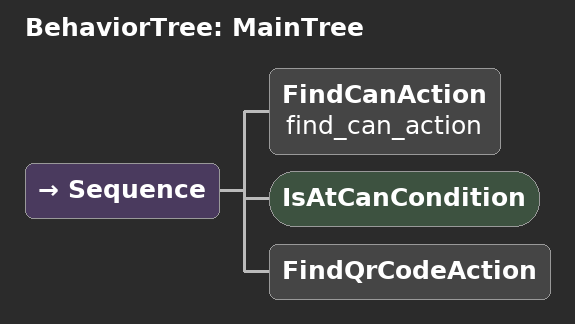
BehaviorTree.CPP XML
<root main_tree_to_execute="MainTree">
    <BehaviorTree ID="MainTree">
        <Sequence>
            <FindCanAction name="find_can_action" />
            <IsAtCanCondition/>
            <FindQrCodeAction/>
        </Sequence>
    </BehaviorTree>
</root>
